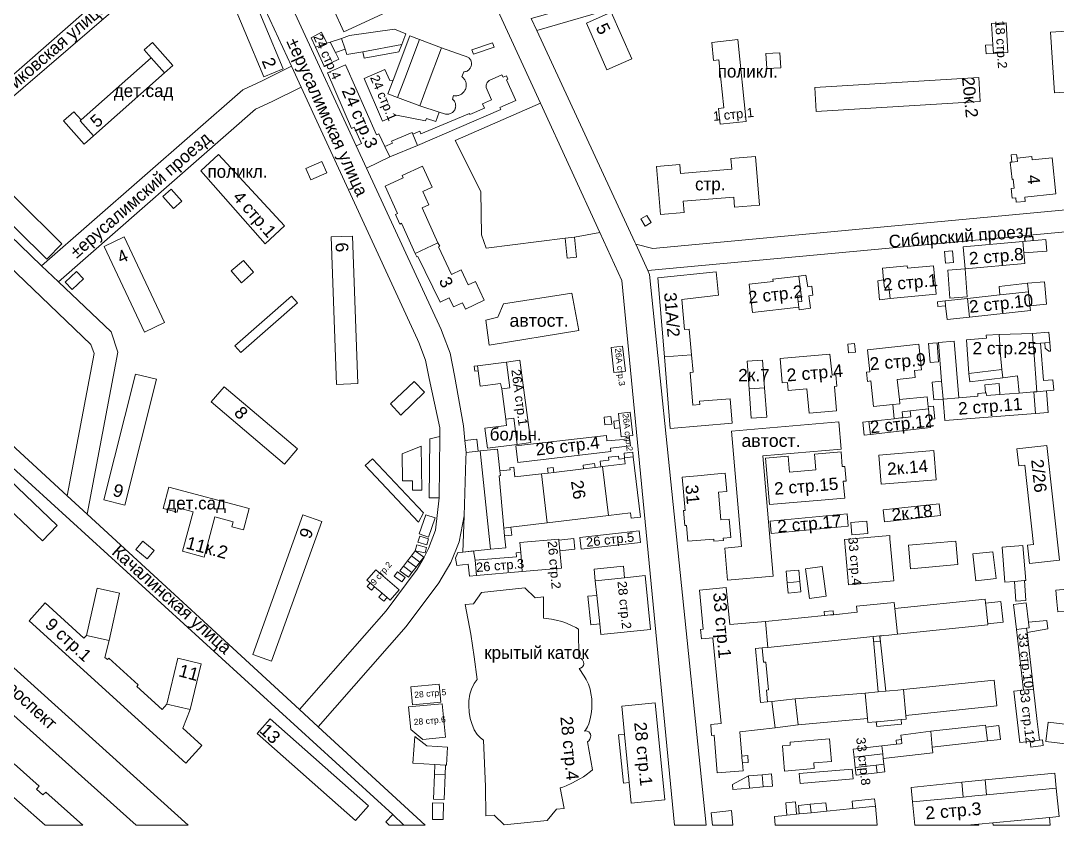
# Model space of a CAD drawing. Header units: metres. Extents: x 9999 to 15101, y 6965 to 11034.
# Drawn here: x 11050 to 11639, y 7000 to 7458 of the extents above; entities that cross this region are included whole.
import ezdxf
from ezdxf.enums import TextEntityAlignment as Align

# ---------------------------------------------------------------- set-up
doc = ezdxf.new("R2010")
doc.units = ezdxf.units.M
doc.header["$MEASUREMENT"] = 0
for name, color, linetype, lineweight in [('Слой 14', 7, 'Continuous', 0), ('Слой 25', 7, 'Continuous', 0), ('Слой 26', 7, 'Continuous', 0), ('Слой 29', 7, 'Continuous', 0), ('Слой 3', 7, 'Continuous', 0), ('Слой 47', 7, 'Continuous', 0), ('Слой 5', 7, 'Continuous', 0), ('Слой 8', 7, 'Continuous', 0), ('Слой 9', 7, 'Continuous', 0)]:
    doc.layers.add(name, color=color, linetype=linetype, lineweight=lineweight)
doc.styles.add('Style-arial', font='arial.shx')
doc.styles.add('Style-p131', font='p131.shx')

msp = doc.modelspace()

# ---------------------------------------------------------------- linework, layer by layer
at = {"layer": 'Слой 14', "color": 8, "linetype": 'Continuous', "lineweight": 0, "flags": 128}
for points in [[(11367.27, 7281.29), (11316.18, 7273.07), (11314.38, 7287.3), (11321.19, 7288.91), (11324.4, 7296.52), (11363.26, 7302.54), (11367.27, 7281.29)], [(11459.61, 7158.44), (11453.94, 7224.17), (11514.87, 7229.42), (11516.21, 7213.86), (11471.68, 7210.02), (11477.58, 7141.61), (11451.76, 7139.38), (11450.18, 7157.63), (11459.61, 7158.44)]]:
    msp.add_lwpolyline(points, close=True, dxfattribs=at)
at = {"layer": 'Слой 25', "color": 8, "linetype": 'Continuous', "lineweight": 0, "flags": 128}
for points in [[(11258.55, 7599.78), (11175.98, 7526.82), (11164.61, 7516.83), (11001.53, 7376.45), (10991.38, 7367.71), (10938.56, 7322.24), (10929.28, 7313.6), (10899.36, 7289.44), (10890.72, 7282.4), (10887.36, 7278.24), (10884.16, 7270.24), (10880.79, 7267.3), (10871.29, 7277.87), (10903.36, 7301.76), (11008.52, 7394.13), (11016.7, 7401.35), (11254.02, 7609.66), (11258.55, 7599.78)], [(11633.79, 7515.82), (11634.35, 7515.45), (11641.43, 7509.63), (11473.92, 7495.04), (11466.24, 7498.24), (11463.04, 7497.92), (11391.68, 7465.92), (11343.35, 7451.9), (11340.18, 7458.75), (11388.8, 7472.64), (11462.08, 7505.6), (11467.2, 7506.24), (11474.56, 7502.4), (11593.92, 7512.16), (11633.79, 7515.82)], [(11203.88, 7431.7), (11209.4, 7419.75), (11193.01, 7411.58), (11183.58, 7407.14), (11071.54, 7309.03), (11061.97, 7318.11), (11176.32, 7418.24), (11187.2, 7423.36), (11203.88, 7431.7)], [(11736.96, 7358.72), (11743.95, 7369.64), (11746.41, 7366.02), (11759.57, 7354.35), (11767.16, 7348.83), (11752.54, 7347.54), (11745.27, 7346.87), (11629.58, 7336.15), (11406.36, 7315.48), (11399.53, 7330.44), (11409.28, 7328), (11736.96, 7358.72)], [(11261.6, 7006.11), (11002.3, 7242.72), (10929.28, 7313.6), (10938.56, 7322.24), (11008, 7250.56), (11076.52, 7187.39), (11087.91, 7176.89), (11208.47, 7065.76), (11219.14, 7055.92), (11279.99, 7000), (11267.87, 7000), (11261.6, 7006.11)], [(11115.77, 7000), (11044.48, 7064), (10947.84, 7151.04), (10922.79, 7169.39), (10917.23, 7171.09), (10818.88, 7200.82), (10852.45, 7209.51), (10901.19, 7194.63), (10914.68, 7191.8), (10874.02, 7237.38), (10873.4, 7238.07), (10871.29, 7277.87), (10880.79, 7267.3), (10888.64, 7258.56), (10956.48, 7183.04), (10969.28, 7168), (11001.28, 7129.92), (11145.31, 7000), (11115.77, 7000)]]:
    msp.add_lwpolyline(points, close=True, dxfattribs=at)
for points in [[(11340.18, 7458.75), (11343.35, 7451.9), (11399.04, 7331.52), (11399.53, 7330.44), (11406.36, 7315.48), (11407.36, 7313.28), (11439.65, 7000), (11421.66, 7000), (11421.66, 7000), (11391.68, 7309.76), (11379.11, 7337.14), (11345.34, 7410.71), (11258.55, 7599.78)], [(11175.98, 7526.82), (11240.79, 7386.34), (11246.63, 7373.67), (11288.96, 7281.92), (11289.74, 7279.89), (11294.08, 7268.48), (11296.64, 7255.68), (11301.76, 7227.2), (11302.46, 7218.82), (11303.17, 7212.04), (11303.04, 7208.2), (11301.97, 7176.05), (11299.2, 7161.28), (11294.4, 7149.44), (11287.68, 7137.92), (11269.12, 7112.96), (11219.14, 7055.92), (11208.47, 7065.76), (11257.77, 7122.01), (11275.41, 7145.73), (11279.31, 7152.39), (11281.78, 7157.48), (11285.76, 7167.84), (11287.84, 7186.24), (11288.32, 7221.12), (11288.32, 7225.92), (11282.18, 7253.98), (11280.09, 7264.44), (11276.22, 7274.6), (11276.22, 7274.6), (11275.59, 7276.26), (11209.4, 7419.75), (11203.88, 7431.7), (11164.61, 7516.83)]]:
    msp.add_lwpolyline(points, dxfattribs=at)
at = {"layer": 'Слой 26', "color": 8, "linetype": 'Continuous', "lineweight": 0, "flags": 128}
msp.add_lwpolyline([(11076.52, 7187.39), (11091.75, 7268.19), (11090.02, 7273.37), (10991.38, 7367.71), (11001.53, 7376.45), (11061.97, 7318.11), (11071.54, 7309.03), (11101.44, 7280.64), (11105.28, 7269.12), (11087.91, 7176.89), (11076.52, 7187.39)], close=True, dxfattribs=at)
at = {"layer": 'Слой 3', "color": 8, "linetype": 'Continuous', "lineweight": 0, "flags": 128}
for points in [[(11188.33, 7425.52), (11155.87, 7503.07), (11166.79, 7507.64), (11199.25, 7430.09), (11188.33, 7425.52)], [(11397.35, 7435.77), (11383.19, 7429.57), (11371.51, 7456.18), (11385.67, 7462.39), (11397.35, 7435.77)], [(11602.49, 7443.8), (11601.74, 7455.89), (11609.97, 7456.4), (11611.02, 7439.45), (11602.79, 7438.94), (11602.49, 7443.8)], [(11224.09, 7444.69), (11217.52, 7442.47), (11215.07, 7447.85), (11221.07, 7450.93), (11224.09, 7444.69)], [(11236.93, 7449.03), (11262.45, 7452.73), (11268.92, 7450.07), (11266.57, 7443.97), (11244.58, 7439.91), (11235.45, 7438.22), (11234.42, 7441.27), (11232.32, 7447.48), (11236.93, 7449.03)], [(11637.48, 7416.45), (11635.24, 7451.01), (11653.84, 7452.22), (11656.08, 7417.65), (11637.48, 7416.45)], [(11124.24, 7436.49), (11120.21, 7441.02), (11124.89, 7445.19), (11136.52, 7432.12), (11131.84, 7427.96), (11124.24, 7436.49)], [(11228.88, 7439.4), (11230.81, 7435.61), (11222.43, 7431.76), (11217.52, 7442.47), (11224.09, 7444.69), (11225.89, 7445.3), (11228.88, 7439.4)], [(11234.42, 7441.27), (11228.88, 7439.4), (11225.89, 7445.3), (11232.32, 7447.48), (11234.42, 7441.27)], [(11276.68, 7446.85), (11268.31, 7424.64), (11264.24, 7413.83), (11258.74, 7415.9), (11261.68, 7423.71), (11271.17, 7448.92), (11276.68, 7446.85)], [(11264.24, 7413.83), (11268.31, 7424.64), (11276.68, 7446.85), (11289.25, 7442.11), (11281.13, 7420.56), (11276.81, 7409.09), (11264.24, 7413.83)], [(11306.44, 7440.88), (11318.17, 7444.92), (11319.02, 7442.45), (11307.29, 7438.42), (11306.44, 7440.88)], [(11462.35, 7400.23), (11447.55, 7398.71), (11446.62, 7407.67), (11449.65, 7407.98), (11446.84, 7435.22), (11443.76, 7434.9), (11442.7, 7445.23), (11457.54, 7446.9), (11462.35, 7400.23)], [(11244.58, 7439.91), (11266.57, 7443.97), (11265.03, 7439.91), (11245.26, 7436.25), (11244.58, 7439.91)], [(11296.48, 7411.71), (11296.72, 7411.29), (11296.92, 7410.85), (11297.07, 7410.4), (11297.17, 7409.93), (11297.23, 7409.45), (11297.24, 7408.98), (11297.2, 7408.5), (11297.11, 7408.03), (11297.04, 7407.74), (11296.88, 7407.29), (11296.67, 7406.86), (11296.42, 7406.45), (11296.14, 7406.07), (11295.81, 7405.71), (11295.45, 7405.4), (11295.06, 7405.11), (11294.65, 7404.87), (11294.21, 7404.68), (11293.76, 7404.52), (11293.29, 7404.42), (11292.81, 7404.36), (11292.33, 7404.35), (11291.86, 7404.38), (11291.38, 7404.47), (11290.92, 7404.6), (11287.89, 7405.57), (11276.81, 7409.09), (11281.13, 7420.56), (11289.25, 7442.11), (11304.64, 7436.61), (11304.98, 7436.28), (11305.29, 7435.91), (11305.56, 7435.51), (11305.78, 7435.09), (11305.97, 7434.64), (11306.1, 7434.18), (11306.19, 7433.71), (11306.23, 7433.23), (11306.22, 7432.75), (11306.16, 7432.27), (11306.05, 7431.8), (11305.9, 7431.35), (11305.69, 7430.91), (11305.45, 7430.5), (11305.17, 7430.11), (11304.84, 7429.76), (11304.49, 7429.44), (11304.1, 7429.15), (11303.68, 7428.91), (11303.24, 7428.71), (11302.79, 7428.56), (11302.32, 7428.46), (11301.84, 7428.4), (11300.81, 7425.69), (11301.19, 7425.4), (11301.54, 7425.07), (11301.86, 7424.71), (11302.15, 7424.33), (11302.41, 7423.93), (11302.64, 7423.51), (11302.83, 7423.08), (11302.99, 7422.62), (11303.12, 7422.16), (11303.2, 7421.69), (11303.25, 7421.22), (11303.26, 7420.74), (11303.23, 7420.26), (11303.17, 7419.78), (11303.06, 7419.32), (11302.92, 7418.86), (11302.75, 7418.41), (11302.53, 7417.99), (11302.29, 7417.57), (11302.01, 7417.18), (11301.71, 7416.82), (11301.37, 7416.48), (11301.01, 7416.16), (11300.8, 7416.01), (11300.55, 7415.83), (11300.14, 7415.59), (11299.73, 7415.38), (11299.29, 7415.2), (11298.84, 7415.06), (11298.39, 7414.95), (11297.92, 7414.88), (11297.46, 7414.84), (11296.99, 7414.85), (11296.52, 7414.88), (11296.06, 7414.96), (11295.4, 7412.9), (11295.76, 7412.59), (11296.09, 7412.25), (11296.48, 7411.71)], [(11473.51, 7438.89), (11481.48, 7439.32), (11481.94, 7430.69), (11473.97, 7430.26), (11473.51, 7438.89)], [(11602.49, 7443.8), (11602.79, 7438.94), (11598.65, 7438.68), (11598.35, 7443.54), (11602.49, 7443.8)], [(11083.85, 7400.52), (11084.47, 7401.07), (11124.24, 7436.49), (11131.84, 7427.96), (11091.45, 7391.98), (11083.85, 7400.52)], [(11243.81, 7387.69), (11239.61, 7396.92), (11238.14, 7396.28), (11224.34, 7427.96), (11234.72, 7432.48), (11252.19, 7392.72), (11253.6, 7393.28), (11257.04, 7386.04), (11259.89, 7380.07), (11246.63, 7373.67), (11240.79, 7386.34), (11243.81, 7387.69)], [(11287.89, 7405.57), (11285.92, 7400.16), (11280.64, 7401.92), (11280, 7400.64), (11263.63, 7403.75), (11255.74, 7400.35), (11245.28, 7424.64), (11257.05, 7429.7), (11259.75, 7423.44), (11261.68, 7423.71), (11258.74, 7415.9), (11264.24, 7413.83), (11276.81, 7409.09), (11287.89, 7405.57)], [(11275.55, 7386.65), (11272.84, 7393.06), (11276.88, 7394.75), (11277.44, 7393.12), (11305, 7404.84), (11305.2, 7404.24), (11313.65, 7407.77), (11312.54, 7410.26), (11317.65, 7412.52), (11314.49, 7419.64), (11314.56, 7420.96), (11315.12, 7422.48), (11316.24, 7423.44), (11323.52, 7426.72), (11324.13, 7425.35), (11326.04, 7426.2), (11326.91, 7424.26), (11326.18, 7423.94), (11331.39, 7412.21), (11322.34, 7408.19), (11322.82, 7407.09), (11275.55, 7386.65)], [(11594.4, 7425.17), (11595.22, 7411.54), (11502.16, 7405.98), (11501.34, 7419.6), (11594.4, 7425.17)], [(11083.85, 7400.52), (11091.45, 7391.98), (11086.16, 7387.28), (11074.36, 7400.52), (11080.27, 7405.78), (11084.47, 7401.07), (11083.85, 7400.52)], [(11257.04, 7386.04), (11261.36, 7387.86), (11260.85, 7389.07), (11272.46, 7393.97), (11272.84, 7393.06), (11275.55, 7386.65), (11259.89, 7380.07), (11257.04, 7386.04)], [(11073.52, 7330.65), (11064.89, 7321.9), (11013.42, 7372.7), (11022.05, 7381.44), (11073.52, 7330.65)], [(11188.96, 7330.56), (11152.41, 7372.09), (11162.51, 7381.45), (11200.02, 7340.95), (11188.96, 7330.56)], [(11411.32, 7374.6), (11424.62, 7375.72), (11425.05, 7370.66), (11454.13, 7373.1), (11453.63, 7379.08), (11467.65, 7380.26), (11469.96, 7352.69), (11455.69, 7351.5), (11455.21, 7357.23), (11426.49, 7354.82), (11427.03, 7348.43), (11413.61, 7347.3), (11411.32, 7374.6)], [(11616.2, 7379.4), (11624.52, 7380.27), (11624.73, 7378.32), (11636.07, 7379.5), (11638.2, 7359.07), (11620.65, 7357.24), (11620.9, 7354.81), (11615.7, 7354.27), (11615.44, 7356.74), (11613.51, 7356.54), (11612.93, 7362.18), (11614.57, 7362.35), (11614.05, 7367.34), (11613.4, 7367.27), (11612.38, 7377.04), (11613.26, 7377.13), (11616.41, 7377.46), (11616.2, 7379.4)], [(11616.41, 7377.46), (11613.26, 7377.13), (11612.84, 7381.22), (11615.98, 7381.53), (11616.2, 7379.4), (11616.41, 7377.46)], [(11223.99, 7371.01), (11215.03, 7367.01), (11212.16, 7373.44), (11221.12, 7377.44), (11223.99, 7371.01)], [(11287.19, 7331.24), (11274.29, 7325.22), (11266.52, 7342.32), (11265.59, 7341.9), (11263.1, 7347.39), (11264.21, 7347.89), (11257.12, 7363.52), (11267.43, 7368.2), (11266.82, 7369.54), (11278.36, 7374.79), (11283.8, 7362.8), (11278.55, 7360.42), (11281.97, 7352.88), (11278.16, 7351.15), (11287.19, 7331.24)], [(11135.53, 7361.7), (11141.62, 7354.82), (11136.95, 7350.69), (11130.86, 7357.57), (11135.53, 7361.7)], [(11402.48, 7344.77), (11405.8, 7346.79), (11408.25, 7342.75), (11404.92, 7340.73), (11402.48, 7344.77)], [(11131.83, 7285.84), (11120.4, 7280.47), (11097.52, 7329.18), (11108.95, 7334.55), (11131.83, 7285.84)], [(11229.54, 7250.74), (11226.58, 7334.57), (11238.63, 7335), (11241.59, 7251.16), (11229.54, 7250.74)], [(11359.45, 7333.86), (11364.79, 7334.39), (11365.91, 7323.06), (11360.58, 7322.53), (11359.45, 7333.86)], [(11619.56, 7331.88), (11632.49, 7333.03), (11633.07, 7326.52), (11620.08, 7325.52), (11619.56, 7331.88)], [(11275.18, 7323.18), (11274.29, 7325.22), (11287.19, 7331.24), (11288.23, 7329.37), (11287.47, 7329.01), (11294.83, 7313.22), (11300.42, 7315.85), (11304.41, 7307.29), (11308.43, 7309.16), (11313.39, 7298.52), (11302.75, 7293.56), (11301.08, 7297.12), (11295.95, 7294.73), (11293.55, 7299.86), (11288.4, 7297.5), (11275.79, 7323.46), (11275.18, 7323.18)], [(11574.95, 7326.3), (11579.55, 7326.71), (11580.15, 7320.06), (11575.55, 7319.65), (11574.95, 7326.3)], [(11585.6, 7328.86), (11619.56, 7331.88), (11620.08, 7325.52), (11620.66, 7319.48), (11586.7, 7316.46), (11585.6, 7328.86)], [(11182.42, 7314.51), (11175.51, 7308.52), (11169.71, 7315.22), (11176.62, 7321.2), (11182.42, 7314.51)], [(11079.37, 7304.63), (11075.4, 7308.88), (11081.84, 7314.91), (11085.82, 7310.66), (11079.37, 7304.63)], [(11570.25, 7301.93), (11544.15, 7299.56), (11543.39, 7306.14), (11540.82, 7305.91), (11540.36, 7310.14), (11539.82, 7316.88), (11553.86, 7318.15), (11553.98, 7316.81), (11568.78, 7318.15), (11570.25, 7301.93)], [(11586.7, 7316.46), (11587.85, 7300.45), (11577.98, 7299.74), (11576.83, 7315.75), (11586.7, 7316.46)], [(11431.2, 7267.6), (11415.8, 7266.31), (11412.03, 7311.28), (11445.21, 7314.65), (11446.55, 7301.49), (11425.8, 7299.07), (11427.23, 7281.96), (11429.98, 7282.19), (11431.2, 7267.6)], [(11491.49, 7301.15), (11491.9, 7297.6), (11492.25, 7294.64), (11465.82, 7291.55), (11463.94, 7307.63), (11477.57, 7309.22), (11477.41, 7310.58), (11492.25, 7312.32), (11493.53, 7301.39), (11491.49, 7301.15)], [(11492.25, 7312.32), (11496.17, 7312.86), (11497.26, 7306.13), (11499.63, 7306.49), (11500.23, 7301.46), (11497.93, 7301.09), (11498.9, 7293.99), (11492.47, 7293.14), (11492.25, 7294.64), (11491.9, 7297.6), (11493.94, 7297.82), (11493.53, 7301.39), (11492.25, 7312.32)], [(11544.15, 7299.56), (11538.02, 7298.84), (11537.09, 7309.62), (11540.36, 7310.14), (11540.82, 7305.91), (11543.39, 7306.14), (11544.15, 7299.56)], [(11622.65, 7303.33), (11622.12, 7308.2), (11631.88, 7309.11), (11632.97, 7296.35), (11623.52, 7295.39), (11622.65, 7303.33)], [(11588.04, 7299.55), (11606.51, 7301.57), (11622.65, 7303.33), (11623.52, 7295.39), (11623.81, 7292.76), (11589.2, 7288.97), (11588.04, 7299.55)], [(11622.65, 7303.33), (11606.51, 7301.57), (11605.97, 7306.43), (11622.12, 7308.2), (11622.65, 7303.33)], [(11207.37, 7297.13), (11175.21, 7268.81), (11171.84, 7272.64), (11204, 7300.96), (11207.37, 7297.13)], [(11491.49, 7301.15), (11493.53, 7301.39), (11493.94, 7297.82), (11491.9, 7297.6), (11491.49, 7301.15)], [(11575.61, 7295.42), (11571.28, 7294.94), (11570.99, 7297.68), (11575.32, 7298.15), (11575.61, 7295.42)], [(11589.2, 7288.97), (11576.47, 7287.58), (11575.61, 7295.42), (11575.32, 7298.15), (11588.04, 7299.55), (11589.2, 7288.97)], [(11617.34, 7245.76), (11616.5, 7255.55), (11608.07, 7254.44), (11607.5, 7259.15), (11606.89, 7267.32), (11606.01, 7279.07), (11624.93, 7279.64), (11625.39, 7273.75), (11625.69, 7269.9), (11627.5, 7246.54), (11625.74, 7246.41), (11617.34, 7245.76)], [(11634.83, 7274.48), (11631.94, 7274.26), (11629.56, 7274.07), (11625.39, 7273.75), (11624.93, 7279.64), (11634.33, 7280.37), (11634.83, 7274.48)], [(11520.09, 7273.61), (11523.93, 7273.93), (11524.33, 7269.02), (11520.5, 7268.7), (11520.09, 7273.61)], [(11531.16, 7270.45), (11560.42, 7273.54), (11561.91, 7259.06), (11557.92, 7258.63), (11558.34, 7254.61), (11548.13, 7253.53), (11549.34, 7242.06), (11549.59, 7239.71), (11545.58, 7239.28), (11534.58, 7238.12), (11533.05, 7252.65), (11531.15, 7252.35), (11530.59, 7257.6), (11532.5, 7257.81), (11531.16, 7270.45)], [(11570.8, 7274.27), (11571.61, 7263.57), (11566.76, 7263.21), (11565.95, 7273.9), (11570.8, 7274.27)], [(11583.12, 7243.13), (11574.25, 7242.41), (11573.35, 7252.57), (11571.64, 7274.53), (11580.51, 7275.25), (11583.12, 7243.13)], [(11607.5, 7259.15), (11588.78, 7256.88), (11587.39, 7276.08), (11598.86, 7276.92), (11598.74, 7278.63), (11606.01, 7279.07), (11606.89, 7267.32), (11607.5, 7259.15)], [(11636.63, 7253.39), (11637.14, 7247.37), (11632.86, 7246.96), (11627.5, 7246.54), (11625.69, 7269.9), (11625.39, 7273.75), (11629.56, 7274.07), (11631.2, 7252.97), (11636.63, 7253.39)], [(11634.83, 7274.48), (11635.24, 7269.67), (11634.23, 7269.59), (11632.17, 7271.3), (11631.94, 7274.26), (11634.83, 7274.48)], [(11387.13, 7257.4), (11385.5, 7271.66), (11392.09, 7272.42), (11393.73, 7258.16), (11387.13, 7257.4)], [(11481.65, 7265.46), (11509.81, 7267.86), (11511.08, 7256), (11513.22, 7256.15), (11513.76, 7249.71), (11512.47, 7249.6), (11513.66, 7235.7), (11498.01, 7234.37), (11496.83, 7248.16), (11486.13, 7247.24), (11485.74, 7251.85), (11482.83, 7251.6), (11481.65, 7265.46)], [(11327.97, 7248.78), (11323.39, 7248.17), (11322.78, 7251.19), (11311.07, 7249.68), (11309.93, 7258.48), (11309.57, 7261.26), (11326.08, 7263.4), (11327.97, 7248.78)], [(11327.97, 7248.78), (11326.08, 7263.4), (11333.61, 7264.41), (11339.85, 7217.63), (11332.26, 7216.61), (11330.28, 7231.48), (11325.69, 7230.86), (11323.39, 7248.17), (11327.97, 7248.78)], [(11415.8, 7266.31), (11431.2, 7267.6), (11432.27, 7257.68), (11430.52, 7257.53), (11432.08, 7238.86), (11435.99, 7239.19), (11435.83, 7241.11), (11453.25, 7242.57), (11454.42, 7228.61), (11419.2, 7225.66), (11415.8, 7266.31)], [(11472.77, 7248.8), (11463.98, 7248.17), (11462.84, 7263.92), (11471.64, 7264.56), (11472.77, 7248.8)], [(11097.25, 7185.06), (11115.34, 7256.62), (11127.3, 7253.6), (11109.22, 7182.03), (11097.25, 7185.06)], [(11309.93, 7258.48), (11308.05, 7258.24), (11307.69, 7261.02), (11309.57, 7261.26), (11309.93, 7258.48)], [(11588.78, 7256.88), (11607.5, 7259.15), (11608.07, 7254.44), (11589.36, 7252.17), (11588.78, 7256.88)], [(11266.16, 7233.28), (11260.23, 7239.63), (11273.56, 7252.4), (11279.58, 7246.3), (11266.16, 7233.28)], [(11574.25, 7242.41), (11568.85, 7241.97), (11568.04, 7252.01), (11573.35, 7252.57), (11574.25, 7242.41)], [(11598.83, 7244.32), (11598.69, 7246), (11598.22, 7245.96), (11597.87, 7250.54), (11605.99, 7251.17), (11606.48, 7244.91), (11598.83, 7244.32)], [(11207.43, 7213.99), (11200.06, 7205.3), (11158.31, 7240.71), (11165.68, 7249.4), (11207.43, 7213.99)], [(11472.77, 7248.8), (11473.99, 7232.07), (11465.18, 7231.44), (11463.98, 7248.17), (11472.77, 7248.8)], [(11598.69, 7246), (11598.83, 7244.32), (11606.48, 7244.91), (11617.34, 7245.76), (11625.74, 7246.41), (11626.69, 7234.19), (11575.09, 7230.19), (11574.25, 7242.41), (11583.12, 7243.13), (11594, 7244.02), (11593.88, 7245.63), (11598.22, 7245.96), (11598.69, 7246)], [(11626.69, 7234.19), (11625.74, 7246.41), (11627.5, 7246.54), (11632.86, 7246.96), (11633.81, 7234.75), (11626.69, 7234.19)], [(11546.47, 7231.2), (11545.58, 7239.28), (11549.59, 7239.71), (11549.34, 7242.06), (11565.09, 7243.72), (11565.75, 7237.93), (11565.87, 7236.85), (11555.42, 7235.68), (11550.91, 7235.17), (11551.3, 7231.74), (11550.24, 7231.62), (11546.47, 7231.2)], [(11566.11, 7234.66), (11565.87, 7236.85), (11565.75, 7237.93), (11568.71, 7238.26), (11569.51, 7231.11), (11566.55, 7230.78), (11566.11, 7234.66)], [(11381.58, 7232.1), (11385.45, 7232.48), (11385.89, 7228.12), (11382.01, 7227.74), (11381.58, 7232.1)], [(11391.23, 7220.88), (11390.63, 7226.06), (11390.15, 7230.17), (11389.68, 7234.21), (11396.41, 7235), (11397.97, 7221.67), (11391.23, 7220.88)], [(11532.03, 7229.57), (11546.47, 7231.2), (11550.24, 7231.62), (11551.3, 7231.74), (11555.81, 7232.25), (11555.42, 7235.68), (11565.87, 7236.85), (11566.11, 7234.66), (11566.55, 7230.78), (11567.07, 7226.11), (11532.85, 7222.27), (11532.03, 7229.57)], [(11555.81, 7232.25), (11551.3, 7231.74), (11550.91, 7235.17), (11555.42, 7235.68), (11555.81, 7232.25)], [(11330.28, 7231.48), (11332.26, 7216.61), (11315.32, 7214.36), (11313.8, 7225.74), (11326.16, 7227.39), (11325.69, 7230.86), (11330.28, 7231.48)], [(11390.15, 7230.17), (11390.63, 7226.06), (11387.54, 7225.7), (11387.06, 7229.8), (11390.15, 7230.17)], [(11532.85, 7222.27), (11529.32, 7221.87), (11528.5, 7229.18), (11532.03, 7229.57), (11532.85, 7222.27)], [(11070.79, 7170.47), (11062.42, 7161.68), (11008.2, 7213.34), (11016.57, 7222.13), (11070.79, 7170.47)], [(11282.23, 7186.29), (11282.55, 7219.73), (11288.32, 7221.12), (11287.84, 7186.24), (11282.23, 7186.29)], [(11332.56, 7206.32), (11331.47, 7215.71), (11383.01, 7221.72), (11383.18, 7218.71), (11390.41, 7219.25), (11396.08, 7219.92), (11396.57, 7215.76), (11385.22, 7214.43), (11385.45, 7212.51), (11332.56, 7206.32)], [(11277.6, 7215.68), (11277.92, 7190.62), (11272.7, 7190.56), (11272.64, 7195.91), (11266.96, 7195.84), (11266.88, 7211.2), (11277.6, 7215.68)], [(11309.98, 7212.75), (11303.17, 7212.04), (11302.46, 7218.82), (11309.27, 7219.53), (11309.98, 7212.75)], [(11640.26, 7150.74), (11623.21, 7148.87), (11622.07, 7159.3), (11625.55, 7159.68), (11620.63, 7204.71), (11617.14, 7204.33), (11616.08, 7214.07), (11633.13, 7215.93), (11640.26, 7150.74)], [(11316.96, 7157.01), (11301.28, 7155.36), (11301.97, 7176.05), (11303.04, 7208.2), (11303.17, 7212.04), (11309.98, 7212.75), (11311.11, 7212.87), (11316.96, 7157.01)], [(11321.91, 7198.75), (11324.66, 7169.02), (11325.06, 7164.66), (11325.69, 7157.81), (11316.96, 7157.01), (11311.11, 7212.87), (11321.06, 7213.91), (11322.34, 7201.6), (11322.63, 7198.82), (11321.91, 7198.75)], [(11393.24, 7208.6), (11393.59, 7205.61), (11380.67, 7203.99), (11379.78, 7203.88), (11379.43, 7207.06), (11384.28, 7207.6), (11384.09, 7209.26), (11389.67, 7209.88), (11389.86, 7208.23), (11393.24, 7208.6)], [(11384, 7176.09), (11380.67, 7203.99), (11393.59, 7205.61), (11393.24, 7208.6), (11393.2, 7208.96), (11398.18, 7209.55), (11402.27, 7175.21), (11396.9, 7174.57), (11396.54, 7177.59), (11384, 7176.09)], [(11398.18, 7209.55), (11393.2, 7208.96), (11392.88, 7211.58), (11397.86, 7212.17), (11398.18, 7209.55)], [(11475.55, 7182.37), (11473.36, 7208.77), (11486.1, 7209.83), (11486.85, 7200.86), (11501.89, 7202.11), (11501.14, 7211.07), (11516.24, 7212.33), (11516.93, 7203.95), (11518.39, 7204.07), (11519.08, 7195.74), (11517.4, 7195.6), (11518.43, 7185.93), (11475.55, 7182.37)], [(11568.86, 7213.11), (11570.22, 7196.52), (11539, 7193.96), (11537.64, 7210.55), (11568.86, 7213.11)], [(11276.04, 7172.44), (11245.8, 7204.6), (11249.92, 7208.48), (11278.88, 7177.6), (11276.04, 7172.44)], [(11324.66, 7169.02), (11321.91, 7198.75), (11322.63, 7198.82), (11322.34, 7201.6), (11328.24, 7202.16), (11328.08, 7203.36), (11330.32, 7203.6), (11330.88, 7198.16), (11345.99, 7199.86), (11349.31, 7171.96), (11328.65, 7169.49), (11324.66, 7169.02)], [(11349.31, 7171.96), (11345.99, 7199.86), (11349.76, 7200.31), (11352.95, 7200.69), (11369.87, 7202.7), (11376.41, 7203.48), (11379.78, 7203.88), (11380.67, 7203.99), (11384, 7176.09), (11349.31, 7171.96)], [(11352.95, 7200.69), (11349.76, 7200.31), (11349.4, 7203.01), (11352.63, 7203.37), (11352.95, 7200.69)], [(11376.41, 7203.48), (11369.87, 7202.7), (11369.61, 7204.86), (11376.15, 7205.64), (11376.41, 7203.48)], [(11427.6, 7179.06), (11425.96, 7197.89), (11436.66, 7198.93), (11441.95, 7199.43), (11450.42, 7200.17), (11451.32, 7189.84), (11446.57, 7189.43), (11447.94, 7173.66), (11452.69, 7174.07), (11453.59, 7163.64), (11449.23, 7163.26), (11449.38, 7161.98), (11443.96, 7161.51), (11443.85, 7162.79), (11429.12, 7161.51), (11428.34, 7170.5), (11427.39, 7170.42), (11426.65, 7178.98), (11427.6, 7179.06)], [(11179.84, 7180.14), (11176.61, 7167.97), (11170.08, 7169.71), (11170.85, 7172.64), (11160.41, 7175.42), (11154.33, 7152.54), (11142.04, 7155.81), (11148.01, 7178.31), (11139.64, 7180.53), (11138.96, 7177.98), (11130.99, 7180.09), (11134.22, 7192.25), (11179.84, 7180.14)], [(11571.94, 7182.86), (11572.69, 7176.22), (11540.86, 7172.65), (11540.12, 7179.3), (11571.94, 7182.86)], [(11181.93, 7097.14), (11210.43, 7176.59), (11221.1, 7172.76), (11192.6, 7093.31), (11181.93, 7097.14)], [(11281.76, 7163.84), (11276.44, 7165.66), (11280.21, 7176.62), (11285.52, 7174.79), (11281.76, 7163.84)], [(11520.26, 7170.05), (11476.5, 7166.02), (11475.85, 7173.01), (11519.61, 7177.04), (11520.26, 7170.05)], [(11325.06, 7164.66), (11324.66, 7169.02), (11328.65, 7169.49), (11329.18, 7165.04), (11325.06, 7164.66)], [(11402.21, 7160.8), (11368.61, 7156.96), (11367.84, 7163.68), (11401.44, 7167.52), (11402.21, 7160.8)], [(11521.69, 7172.25), (11530.79, 7172.92), (11531.37, 7165.9), (11522.27, 7165.24), (11521.69, 7172.25)], [(11280.76, 7159.56), (11275.81, 7161.08), (11276.86, 7164.5), (11281.81, 7162.98), (11280.76, 7159.56)], [(11333.68, 7160.88), (11355.85, 7162.79), (11355.9, 7162.22), (11356.42, 7156.13), (11357.28, 7146.19), (11335.11, 7144.27), (11334.17, 7155.24), (11333.68, 7160.88)], [(11355.9, 7162.22), (11364.37, 7163.03), (11364.95, 7156.94), (11356.42, 7156.13), (11355.9, 7162.22)], [(11518.08, 7162.56), (11543.84, 7164.83), (11543.98, 7163.21), (11544, 7162.97), (11545.77, 7142.88), (11546.11, 7139.05), (11525.01, 7137.2), (11520.35, 7136.79), (11518.08, 7162.56)], [(11119.51, 7161.58), (11125.97, 7156.24), (11121.99, 7151.44), (11115.54, 7156.78), (11119.51, 7161.58)], [(11276.91, 7149.64), (11272.08, 7153.31), (11274.24, 7156.16), (11279.08, 7152.49), (11276.91, 7149.64)], [(11280.73, 7158.02), (11279.86, 7154.86), (11274.24, 7156.16), (11275.13, 7159.56), (11280.73, 7158.02)], [(11308.23, 7150.71), (11308.98, 7142.02), (11305.02, 7141.69), (11304.34, 7148.45), (11297.95, 7147.65), (11297.2, 7151.81), (11298.44, 7155.1), (11301.28, 7155.36), (11307.41, 7156), (11308.23, 7150.71)], [(11582.63, 7148.31), (11555.75, 7145.91), (11554.56, 7159.2), (11581.44, 7161.6), (11582.63, 7148.31)], [(11621.12, 7139.2), (11620.45, 7139.15), (11614.68, 7138.68), (11609.31, 7138.25), (11607.71, 7158.09), (11619.52, 7159.04), (11621.12, 7139.2)], [(11272.38, 7143.67), (11267.55, 7147.33), (11269.92, 7150.45), (11274.75, 7146.79), (11272.38, 7143.67)], [(11274.75, 7146.79), (11269.92, 7150.45), (11272.08, 7153.31), (11276.91, 7149.64), (11274.75, 7146.79)], [(11334.17, 7155.24), (11335.11, 7144.27), (11308.98, 7142.02), (11308.23, 7150.71), (11331.81, 7152.74), (11331.61, 7155.02), (11334.17, 7155.24)], [(11591.13, 7154.36), (11602.46, 7155.52), (11604.28, 7140.37), (11592.84, 7138.99), (11591.13, 7154.36)], [(11248.69, 7137.81), (11246.82, 7139.42), (11251.81, 7145.24), (11265.1, 7133.82), (11260.11, 7128.01), (11258.34, 7129.53), (11255.53, 7131.94), (11251.19, 7135.67), (11248.69, 7137.81)], [(11268.5, 7140.88), (11266.61, 7138.36), (11262.22, 7141.65), (11264.11, 7144.17), (11268.5, 7140.88)], [(11272.38, 7143.67), (11270.36, 7141.01), (11265.53, 7144.67), (11267.55, 7147.33), (11272.38, 7143.67)], [(11376.52, 7139.06), (11375.85, 7145.62), (11392.51, 7147.33), (11393.18, 7140.77), (11376.52, 7139.06)], [(11485.58, 7137.96), (11485, 7144.51), (11492.17, 7145.15), (11492.75, 7138.59), (11485.58, 7137.96)], [(11498.33, 7128.89), (11495.93, 7145.85), (11505.44, 7147.2), (11507.84, 7130.24), (11498.33, 7128.89)], [(11379.67, 7108.42), (11379.15, 7114.52), (11377.44, 7130.76), (11376.52, 7139.06), (11393.18, 7140.77), (11404.84, 7141.96), (11407.99, 7111.33), (11379.67, 7108.42)], [(11492.75, 7138.59), (11493.27, 7132.71), (11486.1, 7132.08), (11485.58, 7137.96), (11492.75, 7138.59)], [(11614.68, 7138.68), (11620.45, 7139.15), (11621.29, 7127.91), (11615.52, 7127.48), (11614.68, 7138.68)], [(11100.3, 7105.12), (11087.48, 7107.99), (11093.5, 7134.9), (11106.32, 7132.03), (11100.3, 7105.12)], [(11251.19, 7135.67), (11249.5, 7133.69), (11247, 7135.84), (11248.69, 7137.81), (11251.19, 7135.67)], [(11314.31, 7005.29), (11314.24, 7022.12), (11313.03, 7048.38), (11311.34, 7049.66), (11309.49, 7051.68), (11307.8, 7054.34), (11306.35, 7057.96), (11305.46, 7060.78), (11304.9, 7064.4), (11304.74, 7068.11), (11304.74, 7070.77), (11305.22, 7074.47), (11306.27, 7077.37), (11307.72, 7080.59), (11309.51, 7082.84), (11307.8, 7095.75), (11305.78, 7108.64), (11302.54, 7125.54), (11307.39, 7126.02), (11311.83, 7132.45), (11336.61, 7134.99), (11342.31, 7129.4), (11347.12, 7129.86), (11347.2, 7117.85), (11348.61, 7117.65), (11351.75, 7117.21), (11354.4, 7116.64), (11357.58, 7115.84), (11360.12, 7114.95), (11363.06, 7113.7), (11365.47, 7112.38), (11367.02, 7111.51), (11367.28, 7095.21), (11368.45, 7094.81), (11369.26, 7094.04), (11369.9, 7092.95), (11369.98, 7091.79), (11369.78, 7090.9), (11369.14, 7089.97), (11368.25, 7089.41), (11367.49, 7089.25), (11370.18, 7084.74), (11371.35, 7082.95), (11372.68, 7080.21), (11373.56, 7077.47), (11374.09, 7074.93), (11374.57, 7071.91), (11374.69, 7068.69), (11374.57, 7066.21), (11374.21, 7063.43), (11373.6, 7060.49), (11372.84, 7057.75), (11372.07, 7056.02), (11370.95, 7054.13), (11370.5, 7053.6), (11371.15, 7053.68), (11371.91, 7053.56), (11372.84, 7053.12), (11373.48, 7052.43), (11373.8, 7051.75), (11374.05, 7050.94), (11373.93, 7050.06), (11373.52, 7048.89), (11372.84, 7048.04), (11372.09, 7047.5), (11374.89, 7031.56), (11373.76, 7030.51), (11371.47, 7028.66), (11369.94, 7027.61), (11367.85, 7026.36), (11363.26, 7023.9), (11360.08, 7022.46), (11358.07, 7021.77), (11356.63, 7021.32), (11358.95, 7009.57), (11354.59, 7009.15), (11349.21, 7002.66), (11324.86, 7000.31), (11319.17, 7005.73), (11314.31, 7005.29)], [(11474.55, 7101.19), (11471.43, 7100.9), (11467.54, 7100.54), (11470.38, 7069.73), (11474.47, 7070.11), (11476.96, 7070.34), (11478.77, 7055.5), (11458.67, 7053.05), (11459.83, 7039.34), (11459.91, 7038.43), (11460.15, 7035.51), (11460.53, 7031.03), (11445.9, 7029.79), (11444.08, 7051.28), (11442.66, 7051.15), (11442.14, 7057.36), (11448.01, 7057.85), (11443.32, 7106.59), (11436.83, 7105.97), (11436.31, 7111.39), (11437.93, 7111.54), (11435.79, 7133.79), (11451.01, 7135.26), (11453.03, 7114.25), (11473.31, 7115.8), (11474.55, 7101.19)], [(11649.1, 7134.66), (11649.71, 7128.17), (11650.25, 7122.49), (11639.3, 7121.45), (11638.77, 7127.08), (11638.15, 7133.63), (11649.1, 7134.66)], [(11087.48, 7107.99), (11100.3, 7105.12), (11097.98, 7095.47), (11099.33, 7094.24), (11100.12, 7095.1), (11116.9, 7079.81), (11116.12, 7078.94), (11130.54, 7065.8), (11133.19, 7068.97), (11146.41, 7065.8), (11142.12, 7055.25), (11153.02, 7045.31), (11143.86, 7035.25), (11054.89, 7116.32), (11063.97, 7126.46), (11085.89, 7106.48), (11087.48, 7107.99)], [(11258.34, 7129.53), (11256.47, 7127.36), (11253.67, 7129.77), (11255.53, 7131.94), (11258.34, 7129.53)], [(11372.37, 7130.23), (11377.44, 7130.76), (11379.15, 7114.52), (11374.08, 7113.99), (11372.37, 7130.23)], [(11474.55, 7101.19), (11473.31, 7115.8), (11506.8, 7119.23), (11510.28, 7119.59), (11511.9, 7119.75), (11525.37, 7121.14), (11525.02, 7124.56), (11546.36, 7126.75), (11546.71, 7123.32), (11548.22, 7108.67), (11543.3, 7108.17), (11540.22, 7107.85), (11539.31, 7107.76), (11538.18, 7107.65), (11534.42, 7107.27), (11474.55, 7101.19)], [(11546.71, 7123.32), (11598.12, 7128.6), (11598.35, 7126.35), (11598.45, 7125.38), (11599.56, 7114.57), (11599.63, 7113.94), (11548.22, 7108.67), (11546.71, 7123.32)], [(11598.45, 7125.38), (11598.35, 7126.35), (11607.02, 7127.24), (11608.23, 7115.45), (11599.56, 7114.57), (11598.45, 7125.38)], [(11621.59, 7112.07), (11615.9, 7111.41), (11614.26, 7125.62), (11621.47, 7126.45), (11622.73, 7115.56), (11623.11, 7112.24), (11621.59, 7112.07)], [(11510.28, 7119.59), (11506.8, 7119.23), (11506.57, 7121.5), (11511.67, 7122.02), (11511.9, 7119.75), (11510.28, 7119.59)], [(11621.59, 7112.07), (11623.11, 7112.24), (11622.73, 7115.56), (11633.11, 7116.46), (11633.65, 7111.69), (11621.89, 7109.55), (11621.59, 7112.07)], [(11625.59, 7077.47), (11619.9, 7076.82), (11615.9, 7111.41), (11621.59, 7112.07), (11621.89, 7109.55), (11625.59, 7077.47)], [(11538.18, 7107.65), (11538.48, 7104.77), (11534.71, 7104.39), (11534.42, 7107.27), (11538.18, 7107.65)], [(11534.42, 7107.27), (11538.18, 7107.65), (11541.57, 7076.25), (11537.29, 7075.86), (11534.42, 7107.27)], [(11470.38, 7069.73), (11467.54, 7100.54), (11471.43, 7100.9), (11472.19, 7092.67), (11473.51, 7092.79), (11474.97, 7077.02), (11473.84, 7076.92), (11474.47, 7070.11), (11470.38, 7069.73)], [(11146.41, 7065.8), (11133.19, 7068.97), (11139.42, 7095.03), (11152.65, 7091.86), (11146.41, 7065.8)], [(11271.73, 7078.82), (11287.89, 7080.33), (11288.85, 7070.05), (11272.69, 7068.54), (11271.73, 7078.82)], [(11553.02, 7062.36), (11551.65, 7077.19), (11603.13, 7082.61), (11604.73, 7068.01), (11553.02, 7062.36)], [(11063.97, 7000), (11049.34, 7013.04), (11041.54, 7020), (11037.43, 7023.66), (11033.33, 7027.31), (11027.86, 7032.19), (11006.16, 7051.51), (10993.49, 7062.78), (10992.11, 7064.05), (11000.58, 7074.05), (11001.77, 7075.45), (11042.93, 7038.16), (11041.63, 7036.68), (11044.97, 7033.53), (11046.45, 7035.01), (11060.49, 7022.26), (11059, 7020.59), (11062.72, 7017.25), (11064.38, 7018.92), (11085.48, 7000), (11063.97, 7000)], [(11491.88, 7057.1), (11490.07, 7071.94), (11529.9, 7075.18), (11531.23, 7060.74), (11491.88, 7057.1)], [(11531.23, 7060.74), (11529.9, 7075.18), (11537.29, 7075.86), (11541.57, 7076.25), (11543.65, 7076.45), (11548.48, 7076.89), (11551.65, 7077.19), (11553.02, 7062.36), (11553.2, 7060.42), (11550.3, 7060.15), (11536.94, 7058.92), (11536.24, 7058.85), (11531.45, 7058.41), (11531.23, 7060.74)], [(11623.68, 7047.72), (11617.72, 7047.03), (11614.35, 7076.18), (11619.9, 7076.82), (11625.59, 7077.47), (11627.72, 7059.07), (11628.96, 7048.32), (11627.74, 7048.18), (11623.68, 7047.72)], [(11270.42, 7067.38), (11289.55, 7069.15), (11291.37, 7050.13), (11278.64, 7048.86), (11271.71, 7054.51), (11270.42, 7067.38)], [(11397.04, 7012.53), (11395.85, 7024.26), (11393.16, 7051.7), (11391.62, 7067.73), (11410.66, 7069.6), (11416.08, 7014.39), (11397.04, 7012.53)], [(11491.88, 7057.1), (11478.77, 7055.5), (11476.96, 7070.34), (11490.07, 7071.94), (11491.88, 7057.1)], [(11191.8, 7060.56), (11247.67, 7011.05), (11240.23, 7002.66), (11184.36, 7052.17), (11191.8, 7060.56)], [(11550.3, 7060.15), (11550.54, 7057.52), (11536.48, 7056.22), (11536.24, 7058.85), (11536.94, 7058.92), (11550.3, 7060.15)], [(11599.35, 7047.93), (11568.02, 7044.44), (11567.2, 7053.44), (11598.31, 7057.01), (11598.44, 7055.89), (11599.35, 7047.93)], [(11599.35, 7047.93), (11598.44, 7055.89), (11605.84, 7056.74), (11606.75, 7048.78), (11599.35, 7047.93)], [(11633.8, 7058.63), (11660.96, 7055.42), (11659.65, 7044.34), (11632.49, 7047.56), (11633.8, 7058.63)], [(11273.95, 7050.57), (11280.8, 7045.25), (11292.66, 7044.48), (11291.99, 7034.12), (11291.51, 7034.15), (11285.41, 7034.55), (11272.96, 7035.36), (11273.95, 7050.57)], [(11389.83, 7051.37), (11393.16, 7051.7), (11395.85, 7024.26), (11392.52, 7023.93), (11389.83, 7051.37)], [(11547.67, 7046.11), (11550, 7046.36), (11550.79, 7046.45), (11550.54, 7048.69), (11550.26, 7051.31), (11567.2, 7053.44), (11568.02, 7044.44), (11568.32, 7041.16), (11540.18, 7038.04), (11539.89, 7040.61), (11539.39, 7045.19), (11547.67, 7046.11)], [(11487.2, 7047.2), (11509.65, 7049.12), (11510.74, 7036.36), (11500.74, 7035.5), (11501.02, 7032.29), (11484.07, 7030.85), (11482.85, 7045.2), (11487.34, 7045.58), (11487.2, 7047.2)], [(11523.58, 7038.81), (11523.07, 7043.38), (11539.39, 7045.19), (11539.89, 7040.61), (11523.58, 7038.81)], [(11550, 7046.36), (11547.67, 7046.11), (11547.43, 7048.35), (11550.54, 7048.69), (11550.79, 7046.45), (11550, 7046.36)], [(11627.74, 7048.18), (11628.96, 7048.32), (11630.69, 7048.53), (11631.06, 7045.3), (11624.05, 7044.49), (11623.68, 7047.72), (11627.74, 7048.18)], [(11459.91, 7038.43), (11459.83, 7039.34), (11463.19, 7039.62), (11463.52, 7035.79), (11460.15, 7035.51), (11459.91, 7038.43)], [(11523.58, 7038.81), (11539.89, 7040.61), (11540.18, 7038.04), (11540.55, 7034.71), (11536.24, 7034.24), (11524.24, 7032.9), (11523.58, 7038.81)], [(11291.51, 7034.15), (11291.3, 7028.65), (11285.2, 7028.89), (11285.41, 7034.55), (11291.51, 7034.15)], [(11536.24, 7034.24), (11536.73, 7029.86), (11524.72, 7028.53), (11524.24, 7032.9), (11536.24, 7034.24)], [(11536.24, 7034.24), (11540.55, 7034.71), (11541.03, 7030.34), (11536.73, 7029.86), (11536.24, 7034.24)], [(11291.3, 7028.65), (11290.76, 7014.61), (11284.66, 7014.84), (11285.2, 7028.89), (11291.3, 7028.65)], [(11464.23, 7021.17), (11454.81, 7020.37), (11454.57, 7023.21), (11463.64, 7028.07), (11464.23, 7021.17)], [(11472, 7021.84), (11464.23, 7021.17), (11463.64, 7028.07), (11471.41, 7028.74), (11472, 7021.84)], [(11471.41, 7028.74), (11476.72, 7029.19), (11477.31, 7022.29), (11472, 7021.84), (11471.41, 7028.74)], [(11523.04, 7026.36), (11492.96, 7023.8), (11492.48, 7029.44), (11522.56, 7032), (11523.04, 7026.36)], [(11598.9, 7017.35), (11598.09, 7025.84), (11637.7, 7029.65), (11638.52, 7021.16), (11598.9, 7017.35)], [(11585.6, 7016.07), (11556.85, 7013.31), (11556.04, 7021.45), (11584.78, 7024.56), (11585.6, 7016.07)], [(11558.13, 7000), (11556.85, 7013.31), (11585.6, 7016.07), (11592.3, 7016.72), (11598.9, 7017.35), (11638.52, 7021.16), (11640.07, 7005.04), (11634.67, 7004.52), (11602.51, 7001.43), (11594.38, 7000.66), (11587.61, 7000), (11558.13, 7000)], [(11592.3, 7016.72), (11585.6, 7016.07), (11584.78, 7024.56), (11598.09, 7025.84), (11598.9, 7017.35), (11592.3, 7016.72)], [(11535.7, 7010.89), (11522.92, 7009.58), (11522.5, 7013.66), (11535.28, 7014.97), (11535.7, 7010.89)], [(11284.02, 7003.33), (11284.15, 7012.7), (11290.28, 7012.61), (11290.15, 7003.25), (11284.02, 7003.33)], [(11478.83, 7000), (11478.32, 7005.03), (11482.51, 7005.46), (11485.49, 7005.76), (11487.28, 7005.95), (11490.97, 7006.32), (11492.47, 7006.48), (11499.19, 7007.16), (11508.13, 7008.07), (11522.92, 7009.58), (11535.7, 7010.89), (11536.81, 7000), (11478.83, 7000)], [(11487.28, 7005.95), (11485.49, 7005.76), (11484.77, 7012.8), (11490.25, 7013.36), (11490.97, 7006.32), (11487.28, 7005.95)], [(11498.7, 7011.95), (11499.19, 7007.16), (11492.47, 7006.48), (11491.99, 7011.27), (11498.7, 7011.95)], [(11499.19, 7007.16), (11498.7, 7011.95), (11507.64, 7012.82), (11508.13, 7008.07), (11499.19, 7007.16)], [(11261.6, 7006.11), (11267.87, 7000), (11259.45, 7000), (11257.5, 7001.91), (11261.6, 7006.11)], [(11443.19, 7000), (11442.47, 7007.17), (11453.93, 7008.32), (11454.77, 7000), (11443.19, 7000)], [(11602.69, 7000), (11602.51, 7001.43), (11634.67, 7004.52), (11635.11, 7000), (11602.69, 7000)], [(11587.61, 7000), (11594.38, 7000.66), (11594.45, 7000), (11587.61, 7000)]]:
    msp.add_lwpolyline(points, close=True, dxfattribs=at)
at = {"layer": 'Слой 47', "color": 8, "linetype": 'Continuous', "lineweight": 0, "flags": 128}
msp.add_lwpolyline([(11359.45, 7333.86), (11314.55, 7328.2), (11311.96, 7335.73), (11311.44, 7360.4), (11296.91, 7389.48), (11345.34, 7410.71), (11379.11, 7337.14), (11364.79, 7334.39), (11359.45, 7333.86)], close=True, dxfattribs=at)
at = {"layer": 'Слой 5', "color": 8, "linetype": 'Continuous', "lineweight": 0, "flags": 128}
msp.add_lwpolyline([(11227.76, 7464.06), (11254.44, 7476.44), (11260.41, 7463.57), (11233.73, 7451.2), (11227.76, 7464.06)], close=True, dxfattribs=at)

# ---------------------------------------------------------------- texts
at = {"layer": 'Слой 14', "color": 8, "linetype": 'Continuous', "lineweight": 0, "style": 'Style-arial'}
for p in [(11327.8, 7283.49), (11459.6, 7215.17)]:
    msp.add_text('автост.', height=7.2, dxfattribs=at).set_placement(p)
at = {"layer": 'Слой 29', "color": 8, "linetype": 'Continuous', "lineweight": 0, "style": 'Style-p131'}
for s, rotation, p in [('Стройковская улица', 40.9, (11030.84, 7404.19)), ('±ерусалимская улица', 294.4, (11200.93, 7445.76)), ('±ерусалимский проезд', 41.2, (11081.88, 7322.03)), ('Сибирский проезд', 4.3, (11543.57, 7328.36)), ('Качалинская улица', 318.2, (11101.33, 7154.6)), ('Волгоградский проспект', 317.2, (10987.11, 7127.56))]:
    msp.add_text(s, height=7.2, rotation=rotation, dxfattribs=at).set_placement(p)
at = {"layer": 'Слой 8', "color": 8, "linetype": 'Continuous', "lineweight": 0, "style": 'Style-p131'}
for s, p in [('поликл.', (11446.15, 7425.2)), ('дет.сад', (11103.01, 7414.12)), ('поликл.', (11156.24, 7368.22)), ('стр.', (11433.26, 7361.05)), ('больн.', (11316.59, 7218.82)), ('дет.сад', (11132.86, 7179.6)), ('крытый каток', (11313.45, 7094.65))]:
    msp.add_text(s, height=7.2, dxfattribs=at).set_placement(p)
at = {"layer": 'Слой 9', "color": 8, "linetype": 'Continuous', "lineweight": 0, "style": 'Style-arial'}
for s, rotation, p in [('5', 297, (11383.03, 7457.11)), ('2', 292.7, (11193.5, 7437.5)), ('6', 274, (11236.04, 7331.76)), ('2 стр.9', 5, (11532.13, 7265.9)), ('2 стр.4', 5, (11485.01, 7259.51)), ('8', 312.6, (11176.13, 7239.09)), ('9', 345, (11103.77, 7194.46)), ('31', 275, (11434.87, 7194.03)), ('11к.2', 345, (11145.31, 7164.49)), ('33 стр.1', 275, (11450.62, 7132.74)), ('11', 345, (11141.18, 7091.8)), ('13', 317, (11190.19, 7058.62)), ('2 стр.3', 5, (11563.72, 7010.47))]:
    msp.add_text(s, height=7.2, rotation=rotation, dxfattribs=at).set_placement(p, align=Align.TOP_LEFT)
for s, height, rotation, p in [('18 стр.2', 5.25, 273.5, (11607.19, 7444)), ('20к.2', 7, 275.8, (11589.54, 7413.99)), ('1 стр.1', 5.25, 5.8, (11455.04, 7404.31)), ('4', 7, 275.9, (11625.71, 7367.2)), ('4', 7, 25.1, (11107.91, 7323.54)), ('2 стр.1', 7, 5.1, (11555.54, 7308.77)), ('2 стр.2', 7, 6.6, (11478.88, 7301.91)), ('31А/2', 7, 274.7, (11420.16, 7290.34)), ('2 стр.11', 7, 4.4, (11600.98, 7238.34)), ('2к.14', 7, 4.6, (11554, 7203.54)), ('2/26', 7, 276.2, (11628.69, 7198.73)), ('2 стр.15', 7, 4.7, (11496.42, 7192.88)), ('26', 7, 278.7, (11366.96, 7190.85)), ('2к.18', 7, 6.3, (11556.59, 7177.78)), ('2 стр.17', 7, 5.2, (11498.24, 7171.55)), ('9', 7, 70.2, (11212.33, 7166.1)), ('33 стр.4', 5.25, 275, (11524.09, 7150.15)), ('33 стр.10', 5.25, 276.5, (11621.19, 7093.67)), ('33 стр.12', 5.25, 276.5, (11622.08, 7062.1)), ('28 стр.1', 7, 275.6, (11403.9, 7040.56)), ('33 стр.8', 5.25, 276.3, (11528.9, 7036.36))]:
    msp.add_text(s, height=height, rotation=rotation, dxfattribs=at).set_placement(p, align=Align.MIDDLE_CENTER)
for s, height, rotation, p in [('24 стр.4', 5.25, 294.6, (11216.22, 7448.44)), ('24 стр.1', 5.25, 293.2, (11248.5, 7425.22)), ('24 стр.3', 7, 293.5, (11232.34, 7417.75)), ('5', 7, 41.6, (11093.45, 7396.25)), ('4 стр.1', 7, 311.3, (11170.12, 7356.91)), ('2 стр.8', 7, 5, (11589.2, 7318.81)), ('3', 7, 295, (11287.51, 7309.8)), ('2 стр.10', 7, 6.2, (11589.35, 7291.33)), ('26А стр.3', 3.5, 276.5, (11387.66, 7271.1)), ('26А стр.1', 5.25, 277.5, (11328.85, 7258.94)), ('26А стр.2', 3.5, 276.6, (11392.01, 7233.96)), ('2 стр.12', 7, 6.4, (11533.09, 7222.83)), ('26 стр.4', 7, 6.6, (11343.07, 7210.2)), ('26 стр.5', 5.25, 6.5, (11371.65, 7158.31)), ('26 стр.2', 5.25, 274.9, (11349.49, 7161.5)), ('26 стр.3', 5.25, 4.9, (11309.04, 7144)), ('9 стр.2', 3.5, 49.3, (11251.16, 7136.27)), ('28 стр.2', 5.25, 275.8, (11389.13, 7138.61)), ('9 стр.1', 7, 317.6, (11063.44, 7113.38)), ('28 стр.5', 3.5, 5.3, (11273.83, 7072.42)), ('28 стр.6', 3.5, 5.2, (11273.56, 7056.92)), ('28 стр.4', 7, 275.6, (11356.69, 7061.65))]:
    msp.add_text(s, height=height, rotation=rotation, dxfattribs=at).set_placement(p)
for s, p in [('2 стр.25', (11590.93, 7267.82)), ('2к.7', (11457.77, 7252.5))]:
    msp.add_text(s, height=7, dxfattribs=at).set_placement(p)

doc.saveas('drawing.dxf')
